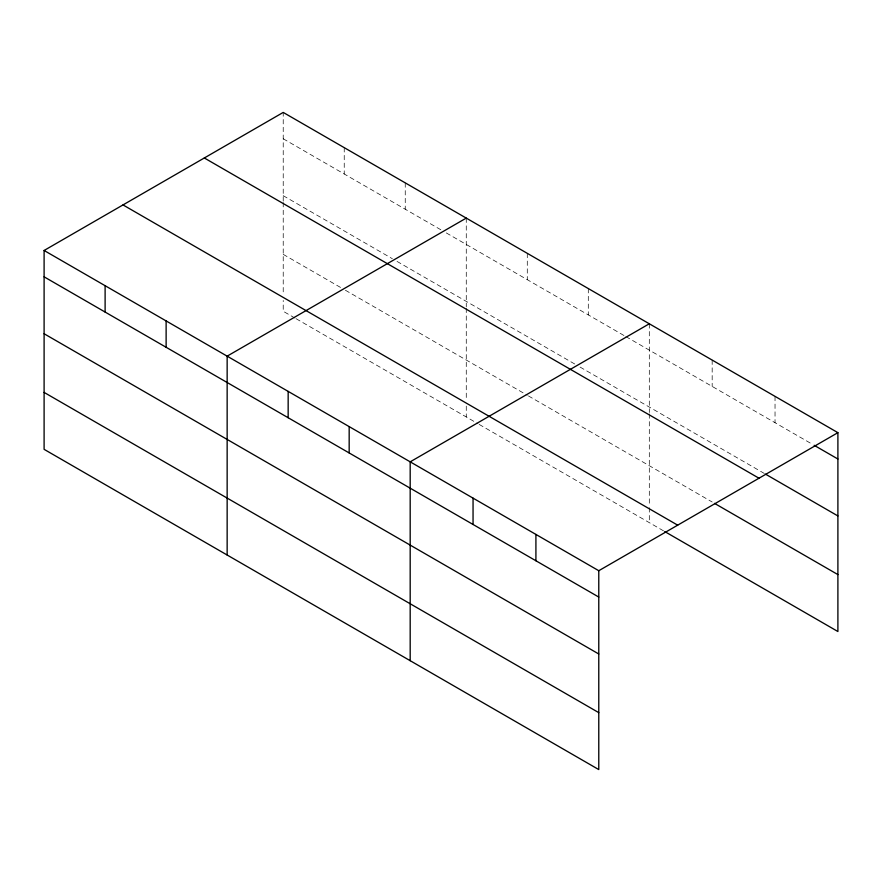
<?xml version="1.0" encoding="UTF-8"?>
<svg xmlns="http://www.w3.org/2000/svg" width="882" height="882" viewBox="0 0 882 882"><rect width="100%" height="100%" fill="white"/><g stroke="black" fill="none" stroke-linecap="round" stroke-linejoin="round"><path stroke-width="0.66" stroke-dasharray="4.41 3.31" d="M283.221 201.151L283.221 112.422M283.221 138.772L441.628 230.224M446.314 232.936L624.665 335.899M625.845 336.582L812.995 444.627M283.221 195.694L392.347 258.702M397.032 261.414L575.384 364.376M580.08 367.088L764.363 473.48M283.221 254.358L343.065 288.899M345.413 290.255L527.282 395.257M528.45 395.941L712.171 502.001M294.952 318.06L283.221 311.28L283.221 300.442M296.132 318.733L478 423.735M479.169 424.418L663.54 530.854M775.035 396.371L775.035 422.721M712.171 360.077L712.171 386.426M649.306 323.782L649.306 412.511M649.306 413.878L649.306 506.378M649.306 507.734L649.306 522.64M588.294 288.557L588.294 314.896M527.282 253.332L527.282 279.671M466.269 218.097L466.269 306.837M466.269 308.193L466.269 400.693M466.269 406.117L466.269 416.966M405.246 182.872L405.246 209.221M344.234 147.647L344.234 173.997M283.221 202.518L283.221 295.018"/><path stroke-width="1.32" d="M44.1 250.477L598.779 570.72L598.779 769.578L44.1 449.335L44.1 250.477L283.221 112.422L837.9 432.665L837.9 631.523L664.73 531.548M466.269 218.097L227.148 356.152L227.148 555.021M649.306 323.782L410.185 461.837L410.185 660.695M598.779 570.72L837.9 432.665M814.174 445.311L837.9 459.004M765.543 474.163L837.9 515.937M204.315 157.977L758.994 478.22M714.541 503.379L837.9 574.59M123.006 204.922L677.685 525.165M44.1 276.827L598.779 597.059M44.1 333.749L598.779 653.992M44.1 392.402L598.779 712.645M535.914 534.426L535.914 560.765M473.05 498.132L473.05 524.481M349.173 426.612L349.173 452.951M288.16 391.387L288.16 417.726M166.125 320.927L166.125 347.276M105.112 285.702L105.112 312.052"/></g></svg>
